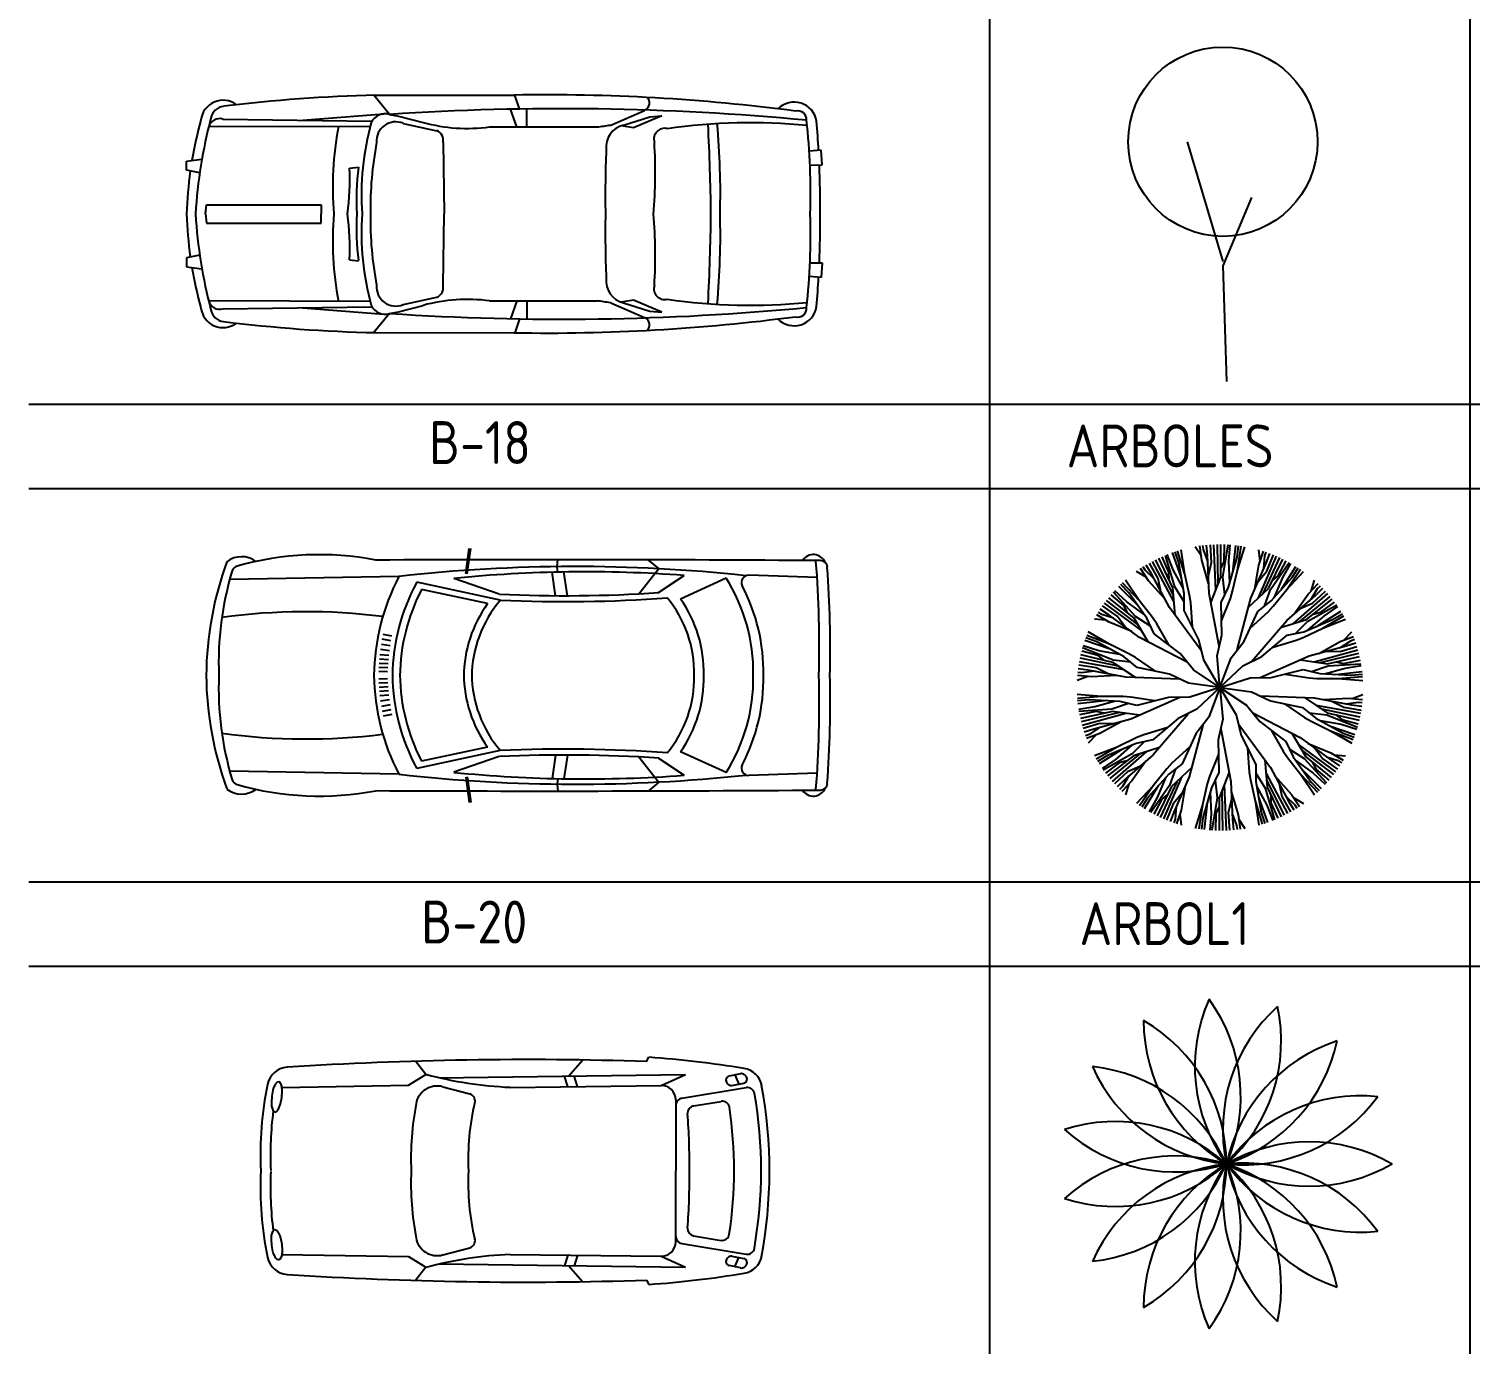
# Model space of a CAD drawing. Header units: millimetres. Extents: x 2198.5 to 2287.8, y 1208.8 to 1298.1.
# Drawn here: x 2205.18 to 2215.26, y 1251.77 to 1260.97 of the extents above; entities that cross this region are included whole.
import ezdxf

# ---------------------------------------------------------------- set-up
doc = ezdxf.new("R2010")
doc.units = ezdxf.units.MM
for name, color, linetype in [('2', 7, 'Continuous'), ('JARDIN', 3, 'Continuous'), ('MOBITAS', 5, 'Continuous')]:
    doc.layers.add(name, color=color, linetype=linetype)
doc.styles.add('ARCHQUICK', font='ARCHQUIK.SHX')

# ---------------------------------------------------------------- blocks, each defined once
blk = doc.blocks.new('ARBOLES')
at = {"color": 70}
for p, q in [((-0.274, 1.676), (-0.025, 0.838)), ((0.175, 1.287), (-0.025, 0.808)), ((-0.025, 0.808), (0, 0))]:
    blk.add_line(p, q, dxfattribs=at)
blk.add_circle((-0.025, 1.676), 0.662, dxfattribs=at)
blk = doc.blocks.new('ARBOL1')
at = {"layer": 'JARDIN'}
for p, q in [((-0.1783, 0.4028), (-0.2024, 0.4572)), ((-0.158, 0.3516), (-0.1909, 0.4621)), ((-0.1636, 0.4116), (-0.1847, 0.4646)), ((-0.1346, 0.3831), (-0.1657, 0.4717)), ((-0.1438, 0.4369), (-0.1563, 0.4749)), ((-0.1229, 0.3964), (-0.148, 0.4776)), ((-0.1229, 0.3964), (-0.1354, 0.4813)), ((-0.0651, 0.4591), (-0.0868, 0.4924)), ((-0.0631, 0.445), (-0.0702, 0.495)), ((-0.0579, 0.4827), (-0.0595, 0.4964)), ((-0.0427, 0.4419), (-0.0579, 0.4827)), ((-0.0435, 0.4623), (-0.0468, 0.4978)), ((-0.0382, 0.3287), (-0.0435, 0.4623)), ((-0.0291, 0.4372), (-0.0332, 0.4989)), ((-0.0148, 0.3408), (-0.0217, 0.4995)), ((-0.0065, 0.3622), (-0.009, 0.4999)), ((0.0024, 0.3853), (0.0031, 0.5)), ((0.0102, 0.3853), (0.0285, 0.4992)), ((0.0141, 0.4403), (0.0161, 0.4997)), ((0.0299, 0.3507), (0.06, 0.456)), ((0.0312, 0.4419), (0.0352, 0.4988)), ((0.045, 0.4036), (0.0554, 0.4969)), ((0.06, 0.456), (0.0652, 0.4957)), ((0.0613, 0.4104), (0.0738, 0.4945)), ((0.0613, 0.4104), (0.0868, 0.4924)), ((0.1345, 0.3134), (0.1972, 0.4595)), ((0.1405, 0.4418), (0.1354, 0.4813)), ((0.1362, 0.4283), (0.1516, 0.4765)), ((0.1513, 0.3292), (0.2088, 0.4543)), ((0.1533, 0.4166), (0.1573, 0.46)), ((0.1573, 0.46), (0.1618, 0.4731)), ((0.1614, 0.4354), (0.1738, 0.4688)), ((0.1635, 0.4065), (0.1866, 0.4639)), ((-0.2578, 0.3854), (-0.2919, 0.406)), ((-0.2499, 0.3736), (-0.278, 0.4156)), ((-0.2616, 0.4098), (-0.269, 0.4215)), ((-0.2302, 0.3796), (-0.2616, 0.4098)), ((-0.2397, 0.3977), (-0.2582, 0.4282)), ((-0.2159, 0.3813), (-0.2463, 0.4351)), ((-0.1612, 0.3006), (-0.2363, 0.4406)), ((-0.163, 0.3235), (-0.225, 0.4465)), ((-0.165, 0.3482), (-0.2142, 0.4518)), ((-0.1281, 0.3453), (-0.1636, 0.4116)), ((-0.1253, 0.329), (-0.1438, 0.4369)), ((-0.0396, 0.3634), (-0.0631, 0.445)), ((-0.0407, 0.3916), (-0.0291, 0.4372)), ((0.0025, 0.4152), (0.0141, 0.4403)), ((0.0344, 0.3667), (0.0312, 0.4419)), ((0.0443, 0.3366), (0.0613, 0.4104)), ((0.1082, 0.3128), (0.1614, 0.4354)), ((0.122, 0.3445), (0.1362, 0.4283)), ((0.1333, 0.3705), (0.1635, 0.4065)), ((0.1693, 0.3461), (0.2197, 0.4491)), ((0.1764, 0.3427), (0.2423, 0.4374)), ((0.2038, 0.3906), (0.2313, 0.4433)), ((0.2156, 0.3441), (0.2655, 0.4237)), ((0.2198, 0.3846), (0.2481, 0.4341)), ((0.2333, 0.3432), (0.2811, 0.4135)), ((0.2333, 0.3432), (0.2919, 0.406)), ((0.2519, 0.3848), (0.2738, 0.4183)), ((-0.2875, 0.2868), (-0.354, 0.3531)), ((-0.3191, 0.3312), (-0.3469, 0.3601)), ((-0.2827, 0.3038), (-0.3406, 0.3661)), ((-0.2827, 0.3038), (-0.3308, 0.3749)), ((-0.1933, 0.3102), (-0.2499, 0.3736)), ((-0.1771, 0.2796), (-0.2397, 0.3977)), ((-0.2066, 0.3352), (-0.2159, 0.3813)), ((-0.1778, 0.3752), (-0.1783, 0.4028)), ((-0.1062, 0.3225), (-0.1229, 0.3964)), ((-0.032, 0.2962), (0.0024, 0.3853)), ((0.0168, 0.324), (0.0102, 0.3853)), ((0.1791, 0.303), (0.2519, 0.3848)), ((0.1824, 0.3729), (0.2038, 0.3906)), ((0.1901, 0.3155), (0.2198, 0.3846)), ((0.3086, 0.3268), (0.3433, 0.3635)), ((0.3183, 0.3371), (0.3308, 0.3749)), ((0.3413, 0.3462), (0.351, 0.356)), ((-0.2873, 0.2207), (-0.3965, 0.3046)), ((-0.2998, 0.2421), (-0.389, 0.3141)), ((-0.3354, 0.2856), (-0.3807, 0.3241)), ((-0.2949, 0.2482), (-0.3725, 0.3335)), ((-0.326, 0.2999), (-0.368, 0.3385)), ((-0.2556, 0.242), (-0.3191, 0.3312)), ((-0.2356, 0.2445), (-0.2827, 0.3038)), ((-0.1573, 0.253), (-0.165, 0.3482)), ((-0.1255, 0.2992), (-0.158, 0.3516)), ((-0.1257, 0.2695), (-0.1253, 0.329)), ((-0.1023, 0.2964), (-0.1062, 0.3225)), ((-0.0029, 0.1449), (-0.0382, 0.3287)), ((0.0037, 0.2973), (0.0299, 0.3507)), ((0.0051, 0.233), (0.0364, 0.3115)), ((0.0364, 0.3115), (0.0443, 0.3366)), ((0.0603, 0.1318), (0.1082, 0.3128)), ((0.0997, 0.2807), (0.1693, 0.3461)), ((0.1323, 0.2663), (0.1791, 0.303)), ((0.1557, 0.2847), (0.1764, 0.3427)), ((0.1859, 0.2841), (0.2333, 0.3432)), ((0.2332, 0.2348), (0.3343, 0.3222)), ((0.2572, 0.224), (0.377, 0.3284)), ((0.2594, 0.2575), (0.3086, 0.3268)), ((0.2791, 0.2309), (0.3852, 0.3187)), ((0.3027, 0.2384), (0.3928, 0.3093)), ((0.3189, 0.3089), (0.3413, 0.3462)), ((0.3237, 0.2953), (0.3694, 0.337)), ((0.3343, 0.3222), (0.36, 0.347)), ((-0.3873, 0.2281), (-0.4308, 0.2538)), ((-0.4135, 0.2557), (-0.4252, 0.263)), ((-0.3885, 0.2543), (-0.4184, 0.2738)), ((-0.3721, 0.2422), (-0.4135, 0.2557)), ((-0.3599, 0.2498), (-0.4107, 0.2851)), ((-0.2756, 0.2009), (-0.4041, 0.2945)), ((-0.2809, 0.1751), (-0.3885, 0.2543)), ((-0.323, 0.2608), (-0.3354, 0.2856)), ((-0.2652, 0.2556), (-0.326, 0.2999)), ((-0.0655, 0.1293), (-0.1771, 0.2796)), ((-0.0736, 0.1673), (-0.1257, 0.2695)), ((-0.0965, 0.2122), (-0.1023, 0.2964)), ((0.0063, 0.1826), (0.0037, 0.2973)), ((0.0849, 0.1618), (0.1323, 0.2663)), ((0.1057, 0.2077), (0.1679, 0.2648)), ((0.1679, 0.2648), (0.1859, 0.2841)), ((0.2808, 0.276), (0.3237, 0.2953)), ((0.3076, 0.2322), (0.4081, 0.2889)), ((0.3262, 0.2568), (0.3531, 0.2635)), ((0.3436, 0.2165), (0.423, 0.2665)), ((0.3531, 0.2635), (0.4007, 0.299)), ((0.3649, 0.2511), (0.4119, 0.2835)), ((0.3939, 0.2374), (0.4282, 0.2581)), ((-0.3995, 0.2353), (-0.4391, 0.2391)), ((-0.3088, 0.1956), (-0.3873, 0.2281)), ((-0.3316, 0.2124), (-0.3599, 0.2498)), ((-0.2515, 0.1597), (-0.2998, 0.2421)), ((-0.2429, 0.2151), (-0.2949, 0.2482)), ((-0.2302, 0.1883), (-0.2556, 0.242)), ((-0.2208, 0.2227), (-0.2356, 0.2445)), ((-0.179, 0.1493), (-0.2208, 0.2227)), ((0.1115, 0.0926), (0.2332, 0.2348)), ((0.2117, 0.2097), (0.3027, 0.2384)), ((0.2638, 0.1889), (0.3076, 0.2322)), ((0.2908, 0.1753), (0.3591, 0.208)), ((0.2928, 0.1953), (0.3939, 0.2374)), ((0.3082, 0.2017), (0.3649, 0.2511)), ((0.3591, 0.208), (0.4327, 0.2506)), ((0.3591, 0.208), (0.4391, 0.2391)), ((-0.3835, 0.1337), (-0.4721, 0.1646)), ((-0.4312, 0.1599), (-0.4688, 0.1739)), ((-0.3865, 0.1511), (-0.4657, 0.182)), ((-0.3865, 0.1511), (-0.4607, 0.1942)), ((-0.3353, 0.1072), (-0.4312, 0.1599)), ((-0.1151, 0.0881), (-0.2809, 0.1751)), ((-0.1389, 0.1188), (-0.2302, 0.1883)), ((-0.0564, 0.0953), (-0.0736, 0.1673)), ((-0.0094, 0.1104), (0.0063, 0.1826)), ((0.0394, 0.1035), (0.0849, 0.1618)), ((0.1467, 0.1089), (0.2348, 0.1825)), ((0.1854, 0.1412), (0.2662, 0.1657)), ((0.2348, 0.1825), (0.2928, 0.1953)), ((0.2662, 0.1657), (0.2908, 0.1753)), ((0.3454, 0.1194), (0.4198, 0.1605)), ((0.4198, 0.1605), (0.467, 0.1786)), ((0.4213, 0.1399), (0.4577, 0.1638)), ((0.4331, 0.1656), (0.4607, 0.1942)), ((0.441, 0.1452), (0.4749, 0.1564)), ((0.4577, 0.1638), (0.4708, 0.1685)), ((-0.3546, 0.0742), (-0.4894, 0.1024)), ((-0.3751, 0.088), (-0.4868, 0.1143)), ((-0.4261, 0.1118), (-0.4836, 0.1269)), ((-0.3734, 0.0957), (-0.4803, 0.1389)), ((-0.4239, 0.1287), (-0.4784, 0.1453)), ((-0.4042, 0.0949), (-0.4261, 0.1118)), ((-0.3499, 0.1152), (-0.4239, 0.1287)), ((-0.3183, 0.1181), (-0.3865, 0.1511)), ((-0.2891, 0.0697), (-0.3353, 0.1072)), ((-0.2956, 0.1048), (-0.3183, 0.1181)), ((-0.226, 0.0569), (-0.2956, 0.1048)), ((-0.0922, 0.0614), (-0.1389, 0.1188)), ((0, 0), (-0.0094, 0.1104)), ((0, 0), (0.0394, 0.1035)), ((0.0804, 0.0762), (0.1467, 0.1089)), ((0.1407, 0.035), (0.312, 0.1104)), ((0.312, 0.1104), (0.441, 0.1452)), ((0.3289, 0.0902), (0.4822, 0.1323)), ((0.3517, 0.087), (0.4854, 0.12)), ((0.3728, 0.1268), (0.4197, 0.1256)), ((0.3762, 0.0834), (0.4881, 0.1083)), ((0.4197, 0.1256), (0.479, 0.1433)), ((-0.4835, 0.051), (-0.4972, 0.0525)), ((-0.4604, 0.0605), (-0.4957, 0.0652)), ((-0.4327, 0.0689), (-0.4938, 0.0787)), ((-0.3355, 0.0614), (-0.4918, 0.09)), ((-0.4403, 0.0567), (-0.4835, 0.051)), ((-0.329, 0.0359), (-0.4604, 0.0605)), ((-0.3909, 0.0475), (-0.4327, 0.0689)), ((-0.2959, 0.0348), (-0.3751, 0.088)), ((-0.3122, 0.0885), (-0.3734, 0.0957)), ((-0.1767, 0.0468), (-0.2891, 0.0697)), ((0, 0), (-0.0922, 0.0614)), ((0, 0), (-0.0564, 0.0953)), ((0, 0), (0.0804, 0.0762)), ((0.1795, 0.0345), (0.2907, 0.0626)), ((0.2817, 0.0971), (0.3762, 0.0834)), ((0.2907, 0.0626), (0.3486, 0.0489)), ((0.3196, 0.0558), (0.3779, 0.0758)), ((0.3652, 0.048), (0.4377, 0.0679)), ((0.3779, 0.0758), (0.493, 0.0833)), ((0.4035, 0.0459), (0.4968, 0.0566)), ((0.4053, 0.0899), (0.4324, 0.0842)), ((0.4324, 0.0842), (0.4908, 0.0955)), ((0.4377, 0.0679), (0.4941, 0.0767)), ((-0.462, 0.0387), (-0.4994, 0.0249)), ((-0.4479, 0.0375), (-0.4983, 0.0417)), ((-0.3631, 0.0423), (-0.4479, 0.0375)), ((-0.1419, 0.0295), (-0.329, 0.0359)), ((-0.1097, 0.0154), (-0.1767, 0.0468)), ((0, 0), (-0.1097, 0.0154)), ((0, 0), (-0.1055, -0.0337)), ((0, 0), (-0.0804, -0.0762)), ((0, 0), (-0.0394, -0.1035)), ((0, 0), (0.1055, 0.0337)), ((0, 0), (0.1097, -0.0154)), ((0, 0), (0.0922, -0.0614)), ((0, 0), (0.0564, -0.0953)), ((0, 0), (0.0094, -0.1104)), ((0.1055, 0.0337), (0.1795, 0.0345)), ((0.2283, 0.0468), (0.3118, 0.0338)), ((0.3118, 0.0338), (0.338, 0.0317)), ((0.338, 0.0317), (0.4138, 0.0316)), ((0.3486, 0.0489), (0.4579, 0.043)), ((0.4138, 0.0316), (0.4986, 0.038)), ((0.4138, 0.0316), (0.4994, 0.0249)), ((0.4579, 0.043), (0.4978, 0.0467)), ((-0.4138, -0.0316), (-0.4994, -0.0249)), ((-0.4138, -0.0316), (-0.4985, -0.0381)), ((-0.4579, -0.043), (-0.4978, -0.0467)), ((-0.4035, -0.046), (-0.4968, -0.0566)), ((-0.3486, -0.0489), (-0.4579, -0.043)), ((-0.3652, -0.048), (-0.4377, -0.0679)), ((-0.338, -0.0317), (-0.4138, -0.0316)), ((-0.2907, -0.0626), (-0.3486, -0.0489)), ((-0.3118, -0.0338), (-0.338, -0.0317)), ((-0.1407, -0.035), (-0.312, -0.1104)), ((-0.2283, -0.0468), (-0.3118, -0.0338)), ((-0.1795, -0.0345), (-0.2907, -0.0626)), ((-0.1055, -0.0337), (-0.1795, -0.0345)), ((0.1097, -0.0154), (0.1767, -0.0468)), ((0.1419, -0.0295), (0.329, -0.0359)), ((0.1767, -0.0468), (0.2891, -0.0697)), ((0.2959, -0.0348), (0.3751, -0.0881)), ((0.329, -0.0359), (0.4604, -0.0605)), ((0.3631, -0.0423), (0.4479, -0.0375)), ((0.3909, -0.0475), (0.4327, -0.069)), ((0.4479, -0.0375), (0.4983, -0.0417)), ((0.462, -0.0387), (0.4994, -0.0249)), ((-0.4377, -0.0679), (-0.4941, -0.0767)), ((-0.3779, -0.0758), (-0.493, -0.0833)), ((-0.4324, -0.0842), (-0.4908, -0.0955)), ((-0.3762, -0.0834), (-0.4881, -0.1083)), ((-0.3517, -0.087), (-0.4854, -0.12)), ((-0.3289, -0.0903), (-0.4822, -0.1323)), ((-0.4053, -0.0899), (-0.4324, -0.0842)), ((-0.3196, -0.0558), (-0.3779, -0.0758)), ((-0.2817, -0.0971), (-0.3762, -0.0834)), ((-0.1115, -0.0926), (-0.2332, -0.2349)), ((-0.0804, -0.0762), (-0.1467, -0.1089)), ((0.0564, -0.0953), (0.0736, -0.1673)), ((0.0922, -0.0614), (0.1389, -0.1188)), ((0.1151, -0.0881), (0.2809, -0.1751)), ((0.226, -0.0569), (0.2956, -0.1048)), ((0.2891, -0.0697), (0.3353, -0.1072)), ((0.3122, -0.0885), (0.3734, -0.0957)), ((0.3355, -0.0614), (0.4918, -0.09)), ((0.3546, -0.0742), (0.4894, -0.1025)), ((0.3734, -0.0957), (0.4803, -0.1389)), ((0.3751, -0.0881), (0.4868, -0.1143)), ((0.4042, -0.0949), (0.4261, -0.1118)), ((0.4327, -0.069), (0.4938, -0.0787)), ((0.4403, -0.0567), (0.4835, -0.051)), ((0.4604, -0.0605), (0.4957, -0.0652)), ((0.4835, -0.051), (0.4972, -0.0525)), ((-0.4197, -0.1256), (-0.479, -0.1433)), ((-0.441, -0.1452), (-0.4749, -0.1564)), ((-0.4213, -0.1399), (-0.4577, -0.1638)), ((-0.312, -0.1104), (-0.441, -0.1452)), ((-0.3454, -0.1194), (-0.4198, -0.1605)), ((-0.3728, -0.1268), (-0.4197, -0.1256)), ((-0.1854, -0.1413), (-0.2662, -0.1657)), ((-0.1467, -0.1089), (-0.2347, -0.1825)), ((-0.0603, -0.1318), (-0.1082, -0.3128)), ((-0.0394, -0.1035), (-0.0849, -0.1618)), ((0.0094, -0.1104), (-0.0063, -0.1826)), ((0.0029, -0.1449), (0.0382, -0.3287)), ((0.0655, -0.1293), (0.1771, -0.2796)), ((0.1389, -0.1188), (0.2302, -0.1883)), ((0.179, -0.1493), (0.2208, -0.2227)), ((0.2956, -0.1048), (0.3183, -0.1181)), ((0.3183, -0.1181), (0.3865, -0.1511)), ((0.3353, -0.1072), (0.4312, -0.1599)), ((0.3499, -0.1152), (0.4239, -0.1287)), ((0.3835, -0.1337), (0.4721, -0.1646)), ((0.3865, -0.1511), (0.4657, -0.182)), ((0.3865, -0.1511), (0.4607, -0.1942)), ((0.4239, -0.1287), (0.4784, -0.1453)), ((0.4261, -0.1118), (0.4836, -0.1269)), ((-0.4577, -0.1638), (-0.4708, -0.1685)), ((-0.4198, -0.1605), (-0.467, -0.1786)), ((-0.4331, -0.1656), (-0.4607, -0.1942)), ((-0.2928, -0.1953), (-0.3939, -0.2374)), ((-0.2908, -0.1753), (-0.3591, -0.208)), ((-0.2638, -0.1889), (-0.3076, -0.2322)), ((-0.2347, -0.1825), (-0.2928, -0.1953)), ((-0.2662, -0.1657), (-0.2908, -0.1753)), ((-0.0849, -0.1618), (-0.1323, -0.2663)), ((-0.0063, -0.1826), (-0.0037, -0.2973)), ((0.0736, -0.1673), (0.1257, -0.2695)), ((0.2302, -0.1883), (0.2556, -0.242)), ((0.2515, -0.1597), (0.2998, -0.2421)), ((0.2756, -0.2009), (0.4041, -0.2945)), ((0.2809, -0.1751), (0.3885, -0.2543)), ((0.3088, -0.1956), (0.3873, -0.2281)), ((0.4312, -0.1599), (0.4688, -0.1739)), ((-0.3591, -0.208), (-0.4391, -0.2391)), ((-0.3591, -0.208), (-0.4327, -0.2506)), ((-0.3939, -0.2374), (-0.4282, -0.2581)), ((-0.3436, -0.2165), (-0.423, -0.2665)), ((-0.3649, -0.2511), (-0.4119, -0.2835)), ((-0.3076, -0.2322), (-0.4081, -0.2889)), ((-0.3027, -0.2384), (-0.3928, -0.3093)), ((-0.2791, -0.2309), (-0.3852, -0.3187)), ((-0.2572, -0.224), (-0.377, -0.3284)), ((-0.3082, -0.2017), (-0.3649, -0.2511)), ((-0.2332, -0.2349), (-0.3343, -0.3222)), ((-0.2117, -0.2097), (-0.3027, -0.2384)), ((-0.1057, -0.2077), (-0.1679, -0.2648)), ((-0.0051, -0.233), (-0.0364, -0.3115)), ((0.0965, -0.2122), (0.1023, -0.2964)), ((0.2208, -0.2227), (0.2356, -0.2445)), ((0.2356, -0.2445), (0.2827, -0.3038)), ((0.2429, -0.2151), (0.2949, -0.2482)), ((0.2556, -0.242), (0.3191, -0.3312)), ((0.2873, -0.2207), (0.3965, -0.3046)), ((0.2949, -0.2482), (0.3725, -0.3335)), ((0.2998, -0.2421), (0.389, -0.3141)), ((0.3316, -0.2124), (0.3599, -0.2498)), ((0.3599, -0.2498), (0.4107, -0.2851)), ((0.3721, -0.2422), (0.4135, -0.2557)), ((0.3873, -0.2281), (0.4308, -0.2538)), ((0.3995, -0.2353), (0.4391, -0.2391)), ((-0.3531, -0.2635), (-0.4007, -0.299)), ((-0.3237, -0.2953), (-0.3694, -0.337)), ((-0.3262, -0.2569), (-0.3531, -0.2635)), ((-0.2808, -0.276), (-0.3237, -0.2953)), ((-0.2594, -0.2575), (-0.3086, -0.3268)), ((-0.1859, -0.2841), (-0.2333, -0.3432)), ((-0.1679, -0.2648), (-0.1859, -0.2841)), ((-0.1323, -0.2663), (-0.1791, -0.303)), ((-0.1557, -0.2847), (-0.1764, -0.3427)), ((-0.0997, -0.2807), (-0.1693, -0.3461)), ((-0.0037, -0.2973), (-0.0299, -0.3507)), ((0.032, -0.2962), (-0.0024, -0.3853)), ((0.1023, -0.2964), (0.1062, -0.3225)), ((0.1257, -0.2695), (0.1253, -0.329)), ((0.1255, -0.2992), (0.158, -0.3516)), ((0.1573, -0.253), (0.165, -0.3482)), ((0.1612, -0.3006), (0.2363, -0.4407)), ((0.1771, -0.2796), (0.2397, -0.3977)), ((0.2652, -0.2556), (0.326, -0.2999)), ((0.2875, -0.2868), (0.354, -0.3531)), ((0.323, -0.2608), (0.3354, -0.2856)), ((0.326, -0.2999), (0.368, -0.3385)), ((0.3354, -0.2856), (0.3807, -0.3241)), ((0.3885, -0.2543), (0.4184, -0.2738)), ((0.4135, -0.2557), (0.4252, -0.263)), ((-0.3343, -0.3222), (-0.36, -0.347)), ((-0.3413, -0.3462), (-0.351, -0.3561)), ((-0.3086, -0.3268), (-0.3433, -0.3635)), ((-0.3189, -0.3089), (-0.3413, -0.3462)), ((-0.3183, -0.3371), (-0.3308, -0.3749)), ((-0.2333, -0.3432), (-0.2919, -0.406)), ((-0.2333, -0.3432), (-0.2811, -0.4135)), ((-0.2156, -0.3441), (-0.2655, -0.4237)), ((-0.1791, -0.303), (-0.2519, -0.3848)), ((-0.1764, -0.3427), (-0.2423, -0.4374)), ((-0.1901, -0.3155), (-0.2198, -0.3846)), ((-0.1693, -0.3461), (-0.2197, -0.4491)), ((-0.1513, -0.3292), (-0.2088, -0.4543)), ((-0.1345, -0.3134), (-0.1972, -0.4595)), ((-0.1082, -0.3128), (-0.1614, -0.4354)), ((-0.122, -0.3445), (-0.1362, -0.4283)), ((-0.0443, -0.3366), (-0.0613, -0.4104)), ((-0.0299, -0.3507), (-0.06, -0.456)), ((-0.0364, -0.3115), (-0.0443, -0.3366)), ((-0.0168, -0.324), (-0.0102, -0.3853)), ((0.0148, -0.3408), (0.0217, -0.4995)), ((0.0382, -0.3287), (0.0435, -0.4623)), ((0.1062, -0.3225), (0.1229, -0.3964)), ((0.1253, -0.329), (0.1438, -0.4369)), ((0.1281, -0.3453), (0.1636, -0.4116)), ((0.158, -0.3516), (0.1909, -0.4621)), ((0.163, -0.3235), (0.225, -0.4465)), ((0.165, -0.3482), (0.2142, -0.4518)), ((0.1933, -0.3102), (0.2499, -0.3736)), ((0.2066, -0.3352), (0.2158, -0.3813)), ((0.2827, -0.3038), (0.3406, -0.3661)), ((0.2827, -0.3038), (0.3308, -0.3749)), ((0.3191, -0.3312), (0.3469, -0.3601)), ((-0.2519, -0.3848), (-0.2738, -0.4183)), ((-0.2198, -0.3846), (-0.2481, -0.4341)), ((-0.2038, -0.3906), (-0.2313, -0.4433)), ((-0.1824, -0.3729), (-0.2038, -0.3906)), ((-0.1333, -0.3705), (-0.1635, -0.4065)), ((-0.0344, -0.3667), (-0.0312, -0.4419)), ((-0.0102, -0.3853), (-0.0285, -0.4992)), ((-0.0024, -0.3853), (-0.0031, -0.5)), ((0.0065, -0.3622), (0.009, -0.4999)), ((0.0407, -0.3916), (0.0291, -0.4372)), ((0.0396, -0.3634), (0.0631, -0.445)), ((0.1229, -0.3964), (0.148, -0.4776)), ((0.1229, -0.3964), (0.1354, -0.4813)), ((0.1346, -0.3831), (0.1657, -0.4717)), ((0.1778, -0.3752), (0.1783, -0.4028)), ((0.1783, -0.4028), (0.2024, -0.4572)), ((0.2158, -0.3813), (0.2463, -0.4351)), ((0.2302, -0.3796), (0.2616, -0.4098)), ((0.2397, -0.3977), (0.2581, -0.4282)), ((0.2499, -0.3736), (0.278, -0.4156)), ((0.2578, -0.3854), (0.2919, -0.406)), ((-0.1635, -0.4065), (-0.1866, -0.4639)), ((-0.1614, -0.4354), (-0.1738, -0.4688)), ((-0.1533, -0.4166), (-0.1573, -0.46)), ((-0.1362, -0.4283), (-0.1516, -0.4765)), ((-0.1405, -0.4418), (-0.1354, -0.4813)), ((-0.0613, -0.4104), (-0.0868, -0.4924)), ((-0.0613, -0.4104), (-0.0738, -0.4945)), ((-0.045, -0.4036), (-0.0554, -0.4969)), ((-0.0312, -0.4419), (-0.0352, -0.4988)), ((-0.0142, -0.4403), (-0.0161, -0.4997)), ((-0.0026, -0.4152), (-0.0142, -0.4403)), ((0.0291, -0.4372), (0.0332, -0.4989)), ((0.0427, -0.4419), (0.0579, -0.4827)), ((0.0631, -0.445), (0.0702, -0.495)), ((0.1438, -0.4369), (0.1563, -0.4749)), ((0.1636, -0.4116), (0.1847, -0.4646)), ((0.2616, -0.4098), (0.269, -0.4215)), ((-0.1573, -0.46), (-0.1618, -0.4731)), ((-0.06, -0.456), (-0.0652, -0.4957)), ((0.0435, -0.4623), (0.0468, -0.4978)), ((0.0579, -0.4827), (0.0595, -0.4964)), ((0.0651, -0.4591), (0.0868, -0.4924))]:
    blk.add_line(p, q, dxfattribs=at)
blk = doc.blocks.new('ARBOL2')
at = {"color": 70}
for centre, start, end in [((0.937, 0.681), 156, 216), ((-1.058, 0.471), 336, 36), ((1.133, 0.241), 132, 192), ((-0.775, 0.861), 312, 12), ((0.579, 1.003), 180, 240), ((-1.158, 0), 0, 60), ((1.133, -0.241), 108, 168), ((-0.358, 1.102), 288, 348), ((-1.058, -0.471), 24, 84), ((0.121, 1.152), 204, 264), ((0.937, -0.681), 84, 144), ((0.121, 1.152), 264, 324), ((-0.775, -0.861), 48, 108), ((-0.358, 1.102), 228, 288), ((0.579, -1.003), 60, 120), ((-0.358, -1.102), 72, 132), ((0.121, -1.152), 36, 96), ((-0.775, 0.861), 252, 312), ((0.121, -1.152), 96, 156), ((-1.058, 0.471), 276, 336), ((0.579, -1.003), 120, 180), ((-1.158, 0), 300, 360), ((0.937, -0.681), 144, 204), ((-1.058, -0.471), 324, 24), ((1.133, -0.241), 168, 228), ((0.579, 1.003), 240, 300), ((-0.775, -0.861), 348, 48), ((1.133, 0.241), 192, 252), ((-0.358, -1.102), 12, 72), ((0.937, 0.681), 216, 276)]:
    blk.add_arc(centre, 1.158, start, end, dxfattribs=at)
blk = doc.blocks.new('B-18')
at = {"layer": 'MOBITAS', "color": 0}
for p, q in [((1.478, 0.673), (1.369, 0.807)), ((1.383, 0.807), (2.351, 0.808)), ((2.389, 0.711), (2.356, 0.808)), ((2.37, 0.585), (2.325, 0.71)), ((2.44, 0.585), (2.44, 0.711)), ((1.478, 0.673), (1.542, 0.661)), ((3.115, 0.598), (3.3, 0.656)), ((3.383, 0.663), (3.185, 0.58)), ((3.262, 0.7), (3.269, 0.704)), ((3.3, 0.656), (3.383, 0.663)), ((3.185, 0.58), (3.1, 0.594)), ((4.497, 0.422), (4.415, 0.415)), ((4.504, 0.32), (4.497, 0.422)), ((0.059, 0.347), (0.167, 0.36)), ((0.059, 0.284), (0.059, 0.347)), ((1.199, 0.297), (1.262, 0.304)), ((4.42, 0.319), (4.504, 0.32)), ((0.152, 0.264), (0.059, 0.284)), ((0.192, -0.023), (0.199, 0.041)), ((0.199, 0.041), (1.002, 0.041)), ((1.002, 0.041), (1.002, -0.023)), ((0.192, -0.023), (0.199, -0.088)), ((0.199, -0.088), (1.002, -0.088)), ((1.002, -0.088), (1.002, -0.023)), ((0.152, -0.311), (0.059, -0.33)), ((0.059, -0.33), (0.059, -0.393)), ((0.059, -0.393), (0.167, -0.406)), ((1.199, -0.343), (1.262, -0.35)), ((4.42, -0.366), (4.504, -0.366)), ((4.504, -0.366), (4.497, -0.468)), ((4.497, -0.468), (4.415, -0.461)), ((2.37, -0.631), (2.325, -0.756)), ((2.44, -0.631), (2.44, -0.758)), ((3.185, -0.626), (3.1, -0.64)), ((3.115, -0.645), (3.3, -0.702)), ((3.383, -0.709), (3.185, -0.626)), ((3.3, -0.702), (3.383, -0.709)), ((1.478, -0.719), (1.369, -0.853)), ((1.478, -0.719), (1.542, -0.707)), ((2.389, -0.757), (2.356, -0.854)), ((3.262, -0.747), (3.269, -0.75)), ((1.383, -0.853), (2.351, -0.854))]:
    blk.add_line(p, q, dxfattribs=at)
at = {"layer": 'MOBITAS', "color": 4}
for p, q in [((0.313, 0.64), (1.356, 0.625)), ((0.873, 0.632), (1.439, 0.677)), ((1.542, 0.661), (1.714, 0.617)), ((1.574, 0.61), (1.81, 0.559)), ((3.026, 0.598), (3.262, 0.7)), ((1.344, 0.589), (0.215, 0.585)), ((2.179, 0.585), (2.931, 0.585)), ((1.854, 0.476), (1.861, -0.023)), ((1.854, -0.522), (1.861, -0.023)), ((1.344, -0.635), (0.215, -0.631)), ((0.313, -0.687), (1.356, -0.672)), ((0.873, -0.679), (1.439, -0.723)), ((1.542, -0.707), (1.714, -0.663)), ((1.574, -0.656), (1.81, -0.605)), ((2.179, -0.631), (2.931, -0.631)), ((3.026, -0.645), (3.262, -0.747))]:
    blk.add_line(p, q, dxfattribs=at)
at = {"layer": 'MOBITAS', "color": 0}
for centre, radius, start, end in [((1.623, -9.826), 10.636, 91.2955, 97.0454), ((2.579, -12.503), 13.313, 82.4936, 90.9831), ((0.315, 0.616), 0.156, 52.8581, 173.4573), ((0.33, 0.628), 0.102, 96.4038, 169.8383), ((3.241, 0.753), 0.0563, 299.5219, 43.6046), ((4.309, 0.6), 0.159, 9.1272, 135.5668), ((2.945, -0.132), 2.888, 164.6367, 170.3733), ((3.575, -0.235), 3.459, 165.2332, 176.4816), ((3.18, 0.112), 1.897, 164.591, 184.0895), ((1.448, 0.57), 0.107, 73.4427, 154.7288), ((4.335, 0.637), 0.0607, 354.8006, 105.3921), ((0.151, 0.134), 4.273, 357.8916, 6.6887), ((-3.104, -0.005), 7.596, 3.2087, 4.7603), ((3.278, 0.171), 2.196, 169.0549, 185.0804), ((3.15, 0.445), 0.157, 102.7205, 186.8361), ((-11.124, -0.188), 14.852, 0.6357, 3.0564), ((10.857, 0.108), 7.869, 177.6837, 180.958), ((3.274, 0.066), 2.026, 173.2657, 182.5251), ((-3.104, -0.005), 7.596, 359.8631, 2.4491), ((2.945, -0.132), 2.888, 171.8524, 177.8499), ((-0.704, 0.212), 1.905, 352.8952, 2.5486), ((2.945, 0.085), 2.888, 182.1501, 188.1476), ((3.575, 0.189), 3.459, 183.5184, 194.7668), ((3.278, -0.218), 2.196, 174.9196, 190.9451), ((-0.704, -0.259), 1.905, 357.4514, 7.1048), ((3.274, -0.112), 2.026, 177.4749, 186.7343), ((3.18, -0.158), 1.897, 175.9105, 195.409), ((10.857, -0.155), 7.869, 179.042, 182.3163), ((-11.124, 0.142), 14.852, 356.9436, 359.3643), ((0.151, -0.18), 4.273, 353.3113, 2.1084), ((-3.104, -0.041), 7.596, 357.5509, 0.1369), ((2.945, 0.085), 2.888, 189.6267, 195.3633), ((3.15, -0.491), 0.157, 173.1639, 257.2795), ((-3.104, -0.041), 7.596, 355.2397, 356.7913), ((0.315, -0.662), 0.156, 186.5427, 307.1419), ((0.33, -0.675), 0.102, 190.1617, 263.5962), ((1.448, -0.617), 0.107, 205.2712, 286.5573), ((4.309, -0.646), 0.159, 224.4332, 350.8728), ((4.335, -0.684), 0.0607, 254.6079, 5.1994), ((1.623, 9.78), 10.636, 262.9546, 268.7045), ((2.579, 12.457), 13.313, 269.0169, 277.5064), ((3.241, -0.799), 0.0563, 316.3954, 60.4781)]:
    blk.add_arc(centre, radius, start, end, dxfattribs=at)
at = {"layer": 'MOBITAS', "color": 4}
for centre, radius, start, end in [((2.682, -17.396), 18.109, 84.5709, 93.8099), ((0.291, 0.565), 0.0786, 73.3995, 165.3038), ((1.522, 0.487), 0.134, 67.3051, 184.6599), ((2.025, 1.755), 1.18, 254.7383, 277.4965), ((4.001, -3.475), 4.089, 84.4061, 98.1463), ((-1.552, 0.12), 5.345, 358.4675, 5.2406), ((1.781, 0.491), 0.0742, 348.8582, 67.5683), ((2.714, 2.486), 1.913, 276.4988, 279.3822), ((3.403, 0.501), 0.0748, 75.9212, 197.8119), ((3.796, 0.013), 2.451, 169.1132, 180.8384), ((0.059, 0.266), 3.279, 354.9328, 3.6943), ((3.796, -0.059), 2.451, 179.1616, 190.8868), ((0.059, -0.313), 3.279, 356.3057, 5.0672), ((-1.552, -0.166), 5.345, 354.7594, 1.5325), ((1.522, -0.533), 0.134, 175.3401, 292.6949), ((1.781, -0.537), 0.0742, 292.4317, 11.1418), ((3.403, -0.547), 0.0748, 162.1881, 284.0788), ((0.291, -0.611), 0.0786, 194.6962, 286.6005), ((2.682, 17.35), 18.109, 266.1901, 275.4291), ((2.025, -1.801), 1.18, 82.5035, 105.2617), ((2.714, -2.532), 1.913, 80.6178, 83.5012), ((4.001, 3.428), 4.089, 261.8537, 275.5939)]:
    blk.add_arc(centre, radius, start, end, dxfattribs=at)
blk = doc.blocks.new('B-19')
at = {"layer": 'MOBITAS', "color": 0}
for p, q in [((1.154, 0.674), (1.081, 0.766)), ((2.152, 0.663), (2.249, 0.775)), ((2.698, 0.764), (2.714, 0.794)), ((2.147, 0.589), (2.125, 0.663)), ((2.214, 0.59), (2.191, 0.664)), ((3.26, 0.613), (3.267, 0.606)), ((3.354, 0.679), (3.275, 0.663)), ((3.295, 0.597), (3.377, 0.612)), ((3.315, 0.671), (3.342, 0.606)), ((3.391, 0.664), (3.382, 0.673)), ((1.272, 0.588), (1.461, 0.538)), ((3.027, 0.454), (3.219, 0.486)), ((3.027, -0.454), (3.219, -0.486)), ((1.272, -0.588), (1.461, -0.538)), ((2.147, -0.589), (2.125, -0.663)), ((2.214, -0.59), (2.191, -0.664)), ((3.295, -0.597), (3.377, -0.612)), ((1.154, -0.674), (1.081, -0.766)), ((2.152, -0.663), (2.249, -0.775)), ((3.26, -0.613), (3.267, -0.606)), ((3.354, -0.679), (3.275, -0.663)), ((3.315, -0.671), (3.342, -0.606)), ((3.391, -0.664), (3.382, -0.673)), ((2.698, -0.764), (2.714, -0.794))]:
    blk.add_line(p, q, dxfattribs=at)
at = {"layer": 'MOBITAS', "color": 4}
for p, q in [((1.032, 0.598), (1.154, 0.674)), ((1.246, 0.651), (2.97, 0.674)), ((2.801, 0.597), (2.97, 0.674)), ((0.147, 0.584), (1.032, 0.598)), ((1.744, 0.584), (2.801, 0.597)), ((2.944, 0.508), (3.395, 0.582)), ((2.902, 0.497), (2.902, 0)), ((2.902, -0.497), (2.902, 0)), ((0.147, -0.584), (1.032, -0.598)), ((1.032, -0.598), (1.154, -0.674)), ((1.744, -0.584), (2.801, -0.597)), ((2.801, -0.597), (2.97, -0.674)), ((2.944, -0.508), (3.395, -0.582)), ((1.246, -0.651), (2.97, -0.674))]:
    blk.add_line(p, q, dxfattribs=at)
at = {"layer": 'MOBITAS', "color": 0}
for points in [[(0.076, 0.522), (0.074, 0.478, 0.045454), (0.077, 0.445, 0.088369), (0.088, 0.417), (0.098, 0.411), (0.109, 0.415, 0.088369), (0.126, 0.439, 0.045454), (0.138, 0.469), (0.146, 0.513), (0.149, 0.557, 0.045454), (0.146, 0.589, 0.088369), (0.135, 0.617), (0.125, 0.623), (0.114, 0.62, 0.088369), (0.096, 0.595, 0.045454), (0.085, 0.565)], [(0.076, -0.522), (0.074, -0.478, -0.045454), (0.077, -0.445, -0.088369), (0.088, -0.417), (0.098, -0.411), (0.109, -0.415, -0.088369), (0.126, -0.439, -0.045454), (0.138, -0.469), (0.146, -0.513), (0.149, -0.557, -0.045454), (0.146, -0.589, -0.088369), (0.135, -0.617), (0.125, -0.623), (0.114, -0.62, -0.088369), (0.096, -0.595, -0.045454), (0.085, -0.565)]]:
    blk.add_lwpolyline(points, format="xyb", close=True, dxfattribs=at)
for centre, radius, start, end in [((0.194, 0.575), 0.15, 93.6823, 168.5971), ((1.849, -25.133), 25.911, 88.1207, 93.6823), ((2.23, -6.17), 6.981, 80.5156, 86.0305), ((3.356, 0.568), 0.15, 11.6657, 80.5156), ((3.283, 0.634), 0.03, 104.695, 222.5908), ((3.289, 0.627), 0.03, 222.5908, 281.9593), ((3.362, 0.65), 0.03, 48.5929, 104.695), ((3.371, 0.642), 0.03, 281.9593, 48.5929), ((2.504, 0.109), 2.507, 168.5971, 182.4826), ((1.233, 0.443), 0.15, 75.0973, 169.4371), ((1.449, 0.49), 0.0491, 346.6777, 75.0973), ((0.351, 0.003), 3.207, 348.9314, 10.6976), ((3.182, 0.08), 2.132, 169.4371, 182.1514), ((3.182, 0.08), 1.732, 166.6777, 182.6489), ((3.035, 0.405), 0.05, 99.2869, 184.2992), ((3.228, 0.437), 0.05, 8.578, 99.2869), ((0.351, 0.003), 2.959, 351.3175, 8.578), ((-1.749, 0.045), 4.747, 359.4519, 4.2992), ((2.504, -0.109), 2.507, 177.5174, 191.4029), ((3.182, -0.08), 2.132, 177.8486, 190.5629), ((3.182, -0.08), 1.732, 177.3511, 193.3223), ((-1.749, -0.045), 4.747, 355.7008, 0.5481), ((3.035, -0.405), 0.05, 175.7008, 260.7131), ((1.233, -0.443), 0.15, 190.5629, 284.9027), ((1.449, -0.49), 0.0491, 284.9027, 13.3223), ((3.227, -0.436), 0.05, 260.7131, 351.3175), ((0.194, -0.575), 0.15, 191.4029, 266.3177), ((3.289, -0.627), 0.03, 78.0407, 137.4092), ((3.356, -0.568), 0.15, 279.4844, 348.3343), ((3.283, -0.634), 0.03, 137.4092, 255.305), ((3.362, -0.65), 0.03, 255.305, 311.4071), ((3.371, -0.642), 0.03, 311.4071, 78.0407), ((1.849, 25.133), 25.911, 266.3177, 271.8793), ((2.23, 6.17), 6.981, 273.9695, 279.4844)]:
    blk.add_arc(centre, radius, start, end, dxfattribs=at)
at = {"layer": 'MOBITAS', "color": 4}
for centre, radius, start, end in [((1.86, 3.304), 2.722, 254.9772, 267.5573), ((2.802, 0.497), 0.1, 0, 90.7347), ((2.952, 0.459), 0.05, 99.2869, 180), ((3.403, 0.533), 0.05, 9.8547, 99.2869), ((0.351, 0.003), 3.148, 350.0472, 9.8547), ((2.504, 0.109), 2.437, 172.6874, 182.4826), ((2.504, -0.109), 2.437, 177.5174, 187.3126), ((2.802, -0.497), 0.1, 269.2653, 360), ((2.952, -0.459), 0.05, 180, 260.7131), ((1.86, -3.304), 2.722, 92.4427, 105.0228), ((3.403, -0.533), 0.05, 260.7131, 350.0472)]:
    blk.add_arc(centre, radius, start, end, dxfattribs=at)
blk = doc.blocks.new('B-20')
at = {"layer": 'MOBITAS', "color": 5}
for p, q in [((1.815, 0.712), (1.839, 0.888)), ((1.82, 0.711), (1.845, 0.888)), ((1.826, 0.71), (1.85, 0.887)), ((2.454, 0.76), (2.459, 0.81)), ((3.165, 0.748), (3.091, 0.809)), ((2.444, 0.557), (2.42, 0.721)), ((2.459, 0.722), (2.454, 0.76)), ((2.526, 0.557), (2.502, 0.723)), ((3.025, 0.57), (3.137, 0.712)), ((3.137, 0.712), (3.165, 0.748)), ((1.348, 0.691), (0.165, 0.67)), ((2.057, 0.526), (1.473, 0.651)), ((2.05, 0.567), (1.732, 0.678)), ((3.164, 0.579), (3.343, 0.699)), ((3.636, 0.68), (3.317, 0.534)), ((4.273, 0.685), (3.794, 0.7)), ((1.967, 0.502), (1.506, 0.6)), ((1.286, 0.207), (1.225, 0.217)), ((1.292, 0.241), (1.231, 0.253)), ((1.298, 0.273), (1.237, 0.285)), ((1.274, 0.108), (1.212, 0.113)), ((1.277, 0.138), (1.215, 0.144)), ((1.281, 0.171), (1.219, 0.18)), ((1.269, 0.024), (1.207, 0.026)), ((1.27, 0.052), (1.208, 0.055)), ((1.272, 0.08), (1.21, 0.084)), ((1.269, -0.024), (1.207, -0.026)), ((1.27, -0.052), (1.208, -0.055)), ((1.272, -0.08), (1.21, -0.084)), ((1.274, -0.108), (1.212, -0.113)), ((1.277, -0.138), (1.215, -0.144)), ((1.281, -0.171), (1.219, -0.18)), ((1.286, -0.207), (1.225, -0.217)), ((1.292, -0.241), (1.231, -0.253)), ((1.298, -0.273), (1.237, -0.285)), ((1.967, -0.502), (1.506, -0.6)), ((2.057, -0.526), (1.473, -0.651)), ((2.05, -0.567), (1.732, -0.678)), ((2.444, -0.557), (2.42, -0.721)), ((2.526, -0.557), (2.502, -0.723)), ((3.025, -0.57), (3.137, -0.712)), ((3.164, -0.579), (3.343, -0.699)), ((3.636, -0.68), (3.317, -0.534)), ((1.348, -0.691), (0.165, -0.67)), ((4.273, -0.685), (3.794, -0.7)), ((1.815, -0.712), (1.839, -0.888)), ((1.82, -0.711), (1.845, -0.888)), ((1.826, -0.71), (1.85, -0.887)), ((2.459, -0.722), (2.454, -0.76)), ((2.454, -0.76), (2.459, -0.81)), ((3.165, -0.748), (3.091, -0.809)), ((3.137, -0.712), (3.165, -0.748))]:
    blk.add_line(p, q, dxfattribs=at)
for centre, radius, start, end in [((0.248, 0.66), 0.17, 53.8679, 127.5123), ((0.792, -1.266), 2.11, 79.2029, 105.8336), ((2.402, -266.989), 267.798, 89.59502, 90.25989), ((4.246, 0.756), 0.0889, 21.7497, 147.8462), ((2.391, -0.025), 2.391, 159.9566, 179.4029), ((2.299, 0.09), 2.212, 163.1678, 182.3356), ((0.23, 0.716), 0.05, 105.8336, 163.1678), ((2.582, -10.317), 11.078, 83.8284, 96.396), ((2.656, -8.66), 9.384, 85.8045, 95.6537), ((-3.57, 0.192), 7.858, 358.5964, 4.4106), ((4.295, 0.753), 0.05, 4.0767, 89.595), ((-3.57, 0.192), 7.934, 358.5964, 4.0767), ((2.696, -0.018), 1.523, 152.2562, 179.3351), ((2.696, -0.018), 1.394, 151.333, 179.3351), ((2.601, 0.024), 1.225, 358.9475, 32.3742), ((3.793, 0.65), 0.05, 88.1138, 207.7371), ((2.601, 0.024), 1.296, 358.9475, 27.7371), ((2.696, -0.018), 1.341, 152.5481, 179.3351), ((2.696, -0.018), 0.839, 139.5787, 179.3351), ((2.508, 10.521), 9.964, 267.3699, 273.7795), ((2.508, 10.521), 10.005, 267.4184, 274.1107), ((2.601, 0.024), 0.811, 358.3175, 39.7172), ((2.601, 0.024), 0.879, 358.4483, 35.4586), ((0.698, -3.817), 4.262, 82.776, 97.9335), ((2.696, -0.018), 0.895, 144.5091, 179.3351), ((2.391, 0.025), 2.391, 180.5971, 200.0434), ((2.299, -0.09), 2.212, 177.6644, 196.8322), ((2.696, 0.018), 1.523, 180.6649, 207.7438), ((2.696, 0.018), 1.394, 180.6649, 208.667), ((2.696, 0.018), 1.341, 180.6649, 207.4519), ((2.696, 0.018), 0.895, 180.6649, 215.4909), ((2.696, 0.018), 0.839, 180.6649, 220.4213), ((2.601, -0.024), 0.811, 320.2828, 1.6825), ((2.601, -0.024), 0.879, 324.5414, 1.5517), ((2.601, -0.024), 1.296, 332.2629, 1.0525), ((-3.57, -0.192), 7.858, 355.5894, 1.4036), ((-3.57, -0.192), 7.934, 355.9233, 1.4036), ((2.601, -0.024), 1.225, 327.6258, 1.0525), ((0.698, 3.817), 4.262, 262.0665, 277.224), ((2.508, -10.521), 9.964, 86.2205, 92.6301), ((2.508, -10.521), 10.005, 85.8893, 92.5816), ((2.582, 10.317), 11.078, 263.604, 276.1716), ((2.656, 8.66), 9.384, 264.3463, 274.1955), ((3.793, -0.65), 0.05, 152.2629, 271.8862), ((0.248, -0.66), 0.17, 232.4877, 306.1321), ((0.23, -0.716), 0.05, 196.8322, 254.1664), ((0.792, 1.266), 2.11, 254.1664, 280.7971), ((2.402, 266.989), 267.798, 269.74011, 270.40498), ((4.246, -0.756), 0.0889, 212.1538, 338.2503), ((4.295, -0.753), 0.05, 270.405, 355.9233)]:
    blk.add_arc(centre, radius, start, end, dxfattribs=at)

msp = doc.modelspace()

# ---------------------------------------------------------------- linework, layer by layer
at = {"layer": '2', "color": 4}
for p, q in [((2211.903, 1237.709), (2211.903, 1267.781)), ((2215.263, 1237.709), (2215.263, 1267.781)), ((2205.183, 1258.347), (2211.903, 1258.347)), ((2211.903, 1258.347), (2215.263, 1258.347)), ((2215.263, 1258.347), (2218.623, 1258.347)), ((2205.183, 1257.757), (2211.903, 1257.757)), ((2211.903, 1257.757), (2215.263, 1257.757)), ((2215.263, 1257.757), (2218.623, 1257.757)), ((2205.183, 1255.006), (2211.903, 1255.006)), ((2211.903, 1255.006), (2215.263, 1255.006)), ((2215.263, 1255.006), (2218.623, 1255.006)), ((2205.183, 1254.416), (2211.903, 1254.416)), ((2211.903, 1254.416), (2215.263, 1254.416)), ((2215.263, 1254.416), (2218.623, 1254.416))]:
    msp.add_line(p, q, dxfattribs=at)

# ---------------------------------------------------------------- block references
for name, p in [('B-18', (2206.226, 1259.7)), ('B-20', (2206.423, 1256.45)), ('B-19', (2206.805, 1252.985))]:
    msp.add_blockref(name, p)
at = {"xscale": 2, "yscale": 2, "zscale": 2}
msp.add_blockref('ARBOL1', (2213.513, 1256.365), dxfattribs=at)
at = {"layer": '2'}
for name, p in [('ARBOLES', (2213.558, 1258.506)), ('ARBOL2', (2213.558, 1253.033))]:
    msp.add_blockref(name, p, dxfattribs=at)

# ---------------------------------------------------------------- texts
at = {"layer": '2', "style": 'ARCHQUICK'}
for s, p in [('B-18', (2207.981, 1257.928)), ('ARBOLES', (2212.44, 1257.905)), ('B-20', (2207.927, 1254.575)), ('ARBOL1', (2212.53, 1254.564))]:
    msp.add_text(s, height=0.3, dxfattribs=at).set_placement(p)

doc.saveas('drawing.dxf')
